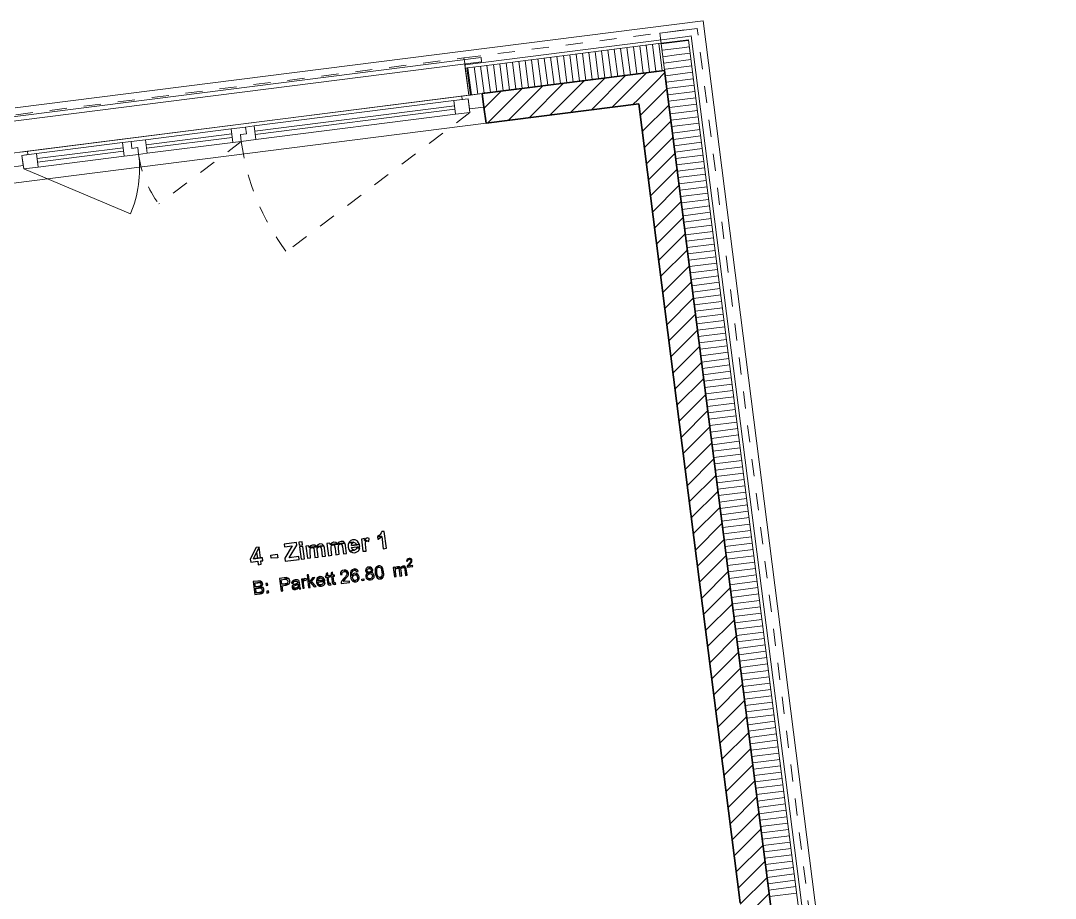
# Model space of a CAD drawing. Header units: metres. Extents: x 2713679.5 to 2713747.3, y 1226017.1 to 1226104.2.
# Drawn here: x 2713740.26 to 2713746.31, y 1226050.45 to 1226055.58 of the extents above; entities that cross this region are included whole.
import ezdxf

# ---------------------------------------------------------------- set-up
doc = ezdxf.new("R2010")
doc.units = ezdxf.units.M
doc.header["$MEASUREMENT"] = 0
doc.linetypes.add('Strich 2_1mm', pattern=[0.15, 0.1, -0.05])
doc.layers.add('plangrafiken', color=251, linetype='Continuous')
doc.layers.add('waende_stuetzen', color=250, linetype='Continuous')
doc.layers.add('texte', color=7, linetype='Continuous', true_color=0x000000)

msp = doc.modelspace()

# ---------------------------------------------------------------- linework, layer by layer
at = {"layer": 'plangrafiken', "color": 7, "linetype": 'Continuous', "lineweight": 13}
for p, q in [((2713742.9531, 1226055.366), (2713740.1357, 1226055.0084)), ((2713740.1388, 1226054.9836), (2713742.9562, 1226055.3412)), ((2713742.9562, 1226055.3412), (2713742.9531, 1226055.366))]:
    msp.add_line(p, q, dxfattribs=at)
at = {"layer": 'texte'}
for points in [[(2713742.3872, 1226052.5951), (2713742.3722, 1226052.5938), (2713742.3696, 1226052.5863), (2713742.3621, 1226052.5763), (2713742.3571, 1226052.5713), (2713742.3471, 1226052.5651), (2713742.3722, 1226052.5651), (2713742.3809, 1226052.4937), (2713742.3997, 1226052.4962)], [(2713741.9077, 1226052.5338), (2713741.8877, 1226052.5313), (2713741.8902, 1226052.5137), (2713741.909, 1226052.5162)], [(2713742.0917, 1226052.5313), (2713742.0905, 1226052.5313), (2713742.0792, 1226052.5262), (2713742.0704, 1226052.5175), (2713742.113, 1226052.5225), (2713742.1042, 1226052.53)], [(2713742.1343, 1226052.5363), (2713742.123, 1226052.5325), (2713742.1218, 1226052.5325), (2713742.113, 1226052.5225), (2713742.1568, 1226052.5262), (2713742.1481, 1226052.535), (2713742.1468, 1226052.535)], [(2713742.1794, 1226052.5287), (2713742.1756, 1226052.5175), (2713742.1756, 1226052.5037), (2713742.1756, 1226052.5025), (2713742.1794, 1226052.4899), (2713742.1856, 1226052.4787), (2713742.2132, 1226052.4849), (2713742.2019, 1226052.4887), (2713742.2006, 1226052.4887), (2713742.1956, 1226052.5012), (2713742.2432, 1226052.5062), (2713742.242, 1226052.5175), (2713742.1944, 1226052.5125), (2713742.1944, 1226052.5125), (2713742.1969, 1226052.525), (2713742.2069, 1226052.5313)], [(2713742.2031, 1226052.545), (2713742.2019, 1226052.545), (2713742.1906, 1226052.5413), (2713742.1819, 1226052.5325), (2713742.1794, 1226052.5287), (2713742.2069, 1226052.5313), (2713742.2169, 1226052.5275), (2713742.2182, 1226052.5275), (2713742.2232, 1226052.5162), (2713742.1944, 1226052.5125), (2713742.242, 1226052.5175), (2713742.2369, 1226052.5287), (2713742.2307, 1226052.5375), (2713742.2282, 1226052.54), (2713742.2169, 1226052.545)], [(2713742.2707, 1226052.5525), (2713742.2532, 1226052.55), (2713742.262, 1226052.4787), (2713742.2808, 1226052.4799), (2713742.2783, 1226052.5025), (2713742.277, 1226052.5175), (2713742.277, 1226052.5275), (2713742.2795, 1226052.535), (2713742.287, 1226052.5388), (2713742.272, 1226052.5425)], [(2713742.287, 1226052.5563), (2713742.2783, 1226052.5525), (2713742.272, 1226052.5425), (2713742.287, 1226052.5388), (2713742.2958, 1226052.5363), (2713742.2995, 1226052.5538), (2713742.2995, 1226052.5538)], [(2713742.3471, 1226052.5651), (2713742.3484, 1226052.5475), (2713742.3521, 1226052.5488), (2713742.3621, 1226052.5563), (2713742.3722, 1226052.5651)], [(2713741.6548, 1226052.5025), (2713741.6385, 1226052.5), (2713741.6035, 1226052.4324), (2713741.606, 1226052.4148), (2713741.6473, 1226052.4198), (2713741.6498, 1226052.3998), (2713741.6673, 1226052.4023), (2713741.6648, 1226052.4223), (2713741.6774, 1226052.4236), (2713741.6748, 1226052.4411), (2713741.6636, 1226052.4399), (2713741.6223, 1226052.4336), (2713741.6398, 1226052.4712)], [(2713741.6548, 1226052.5025), (2713741.6398, 1226052.4712), (2713741.6448, 1226052.4374), (2713741.6223, 1226052.4336), (2713741.6636, 1226052.4399)], [(2713741.8739, 1226052.53), (2713741.8013, 1226052.52), (2713741.8038, 1226052.5037), (2713741.8489, 1226052.51), (2713741.805, 1226052.4386), (2713741.8075, 1226052.4198), (2713741.8889, 1226052.4311), (2713741.8864, 1226052.4474), (2713741.8301, 1226052.4399), (2713741.8752, 1226052.5137)], [(2713741.9102, 1226052.5062), (2713741.8914, 1226052.5037), (2713741.9014, 1226052.4324), (2713741.9202, 1226052.4349)], [(2713741.9465, 1226052.5112), (2713741.929, 1226052.5087), (2713741.9377, 1226052.4374), (2713741.9565, 1226052.4399), (2713741.9528, 1226052.4749), (2713741.9528, 1226052.4774), (2713741.9528, 1226052.4899), (2713741.9565, 1226052.4962), (2713741.964, 1226052.5), (2713742.0066, 1226052.5062), (2713742.0341, 1226052.5112), (2713741.9903, 1226052.5062), (2713741.9478, 1226052.5012)], [(2713741.969, 1226052.515), (2713741.9678, 1226052.515), (2713741.9565, 1226052.5112), (2713741.9478, 1226052.5012), (2713741.9903, 1226052.5062), (2713741.9803, 1226052.5137)], [(2713742.0066, 1226052.5062), (2713741.964, 1226052.5), (2713741.9703, 1226052.5), (2713741.9741, 1226052.4949), (2713741.9741, 1226052.4949), (2713741.9766, 1226052.4824), (2713741.9816, 1226052.4424), (2713742.0003, 1226052.4449), (2713741.9966, 1226052.4799), (2713741.9953, 1226052.4824), (2713741.9953, 1226052.4949), (2713742.0003, 1226052.5025)], [(2713742.0104, 1226052.5212), (2713741.9991, 1226052.5162), (2713741.9991, 1226052.5162), (2713741.9903, 1226052.5062), (2713742.0341, 1226052.5112), (2713742.0241, 1226052.52), (2713742.0241, 1226052.52)], [(2713742.0341, 1226052.5112), (2713742.0066, 1226052.5062), (2713742.0154, 1226052.5025), (2713742.0166, 1226052.5025), (2713742.0191, 1226052.4887), (2713742.0241, 1226052.4474), (2713742.0442, 1226052.4499), (2713742.0379, 1226052.4962), (2713742.0379, 1226052.4987)], [(2713742.0692, 1226052.5262), (2713742.0517, 1226052.525), (2713742.0617, 1226052.4524), (2713742.0805, 1226052.4549), (2713742.0755, 1226052.4899), (2713742.0755, 1226052.4924), (2713742.0755, 1226052.505), (2713742.0792, 1226052.5125), (2713742.0867, 1226052.5162), (2713742.1305, 1226052.5212), (2713742.1568, 1226052.5262), (2713742.113, 1226052.5225), (2713742.0704, 1226052.5175)], [(2713742.1305, 1226052.5212), (2713742.0867, 1226052.5162), (2713742.093, 1226052.515), (2713742.0967, 1226052.5112), (2713742.0967, 1226052.5112), (2713742.0992, 1226052.4974), (2713742.1042, 1226052.4586), (2713742.123, 1226052.4611), (2713742.1193, 1226052.4949), (2713742.1193, 1226052.4974), (2713742.1193, 1226052.51), (2713742.123, 1226052.5175)], [(2713742.1568, 1226052.5262), (2713742.1305, 1226052.5212), (2713742.1393, 1226052.5187), (2713742.1393, 1226052.5175), (2713742.1431, 1226052.505), (2713742.1481, 1226052.4636), (2713742.1668, 1226052.4662), (2713742.1606, 1226052.5125), (2713742.1606, 1226052.515)], [(2713742.2244, 1226052.4962), (2713742.2207, 1226052.4887), (2713742.2132, 1226052.4849), (2713742.1856, 1226052.4787), (2713742.1906, 1226052.4749), (2713742.2019, 1226052.4712), (2713742.2157, 1226052.4699), (2713742.2232, 1226052.4724), (2713742.2344, 1226052.4787), (2713742.2382, 1226052.4837), (2713742.2432, 1226052.4962)], [(2713741.7262, 1226052.4374), (2713741.7237, 1226052.4561), (2713741.7612, 1226052.4611), (2713741.7637, 1226052.4411), (2713741.7262, 1226052.4374)], [(2713742.5324, 1226052.4361), (2713742.5261, 1226052.4349), (2713742.5211, 1226052.4311), (2713742.5186, 1226052.4273), (2713742.5174, 1226052.4198), (2713742.5236, 1226052.4211), (2713742.5236, 1226052.4223), (2713742.5261, 1226052.4286), (2713742.5261, 1226052.4286), (2713742.5324, 1226052.4311), (2713742.5437, 1226052.4336), (2713742.5387, 1226052.4361)], [(2713742.5437, 1226052.4336), (2713742.5324, 1226052.4311), (2713742.5336, 1226052.4324), (2713742.5399, 1226052.4298), (2713742.5399, 1226052.4298), (2713742.5424, 1226052.4248), (2713742.5424, 1226052.4236), (2713742.5412, 1226052.4173), (2713742.5399, 1226052.4161), (2713742.5362, 1226052.4111), (2713742.5311, 1226052.4048), (2713742.5286, 1226052.4011), (2713742.5249, 1226052.396), (2713742.5236, 1226052.396), (2713742.5211, 1226052.3898), (2713742.5211, 1226052.3848), (2713742.5537, 1226052.3898), (2713742.5524, 1226052.3948), (2713742.5286, 1226052.3923), (2713742.5311, 1226052.396), (2713742.5324, 1226052.3973), (2713742.5374, 1226052.4023), (2713742.5424, 1226052.4086), (2713742.5449, 1226052.4123), (2713742.5462, 1226052.4136), (2713742.5487, 1226052.4186), (2713742.5487, 1226052.4248), (2713742.5474, 1226052.4298)], [(2713742.0554, 1226052.3535), (2713742.0467, 1226052.3472), (2713742.0492, 1226052.3335), (2713742.0417, 1226052.3335), (2713742.0429, 1226052.3259), (2713742.0504, 1226052.3272), (2713742.0542, 1226052.2959), (2713742.0542, 1226052.2946), (2713742.0567, 1226052.2859), (2713742.0692, 1226052.2896), (2713742.0654, 1226052.2896), (2713742.0642, 1226052.2921), (2713742.0629, 1226052.2971), (2713742.0592, 1226052.3284), (2713742.0679, 1226052.3297), (2713742.0667, 1226052.336), (2713742.0579, 1226052.3347)], [(2713742.0842, 1226052.3572), (2713742.0755, 1226052.351), (2713742.078, 1226052.3372), (2713742.0704, 1226052.3372), (2713742.0717, 1226052.3297), (2713742.0792, 1226052.3309), (2713742.083, 1226052.2997), (2713742.083, 1226052.2984), (2713742.0855, 1226052.2884), (2713742.098, 1226052.2934), (2713742.0942, 1226052.2934), (2713742.093, 1226052.2959), (2713742.0917, 1226052.2997), (2713742.088, 1226052.3322), (2713742.0967, 1226052.3335), (2713742.0955, 1226052.3397), (2713742.0867, 1226052.3385)], [(2713742.1518, 1226052.3685), (2713742.1431, 1226052.366), (2713742.1355, 1226052.361), (2713742.1318, 1226052.3535), (2713742.1305, 1226052.3435), (2713742.1406, 1226052.3435), (2713742.1393, 1226052.346), (2713742.1431, 1226052.3547), (2713742.1443, 1226052.356), (2713742.1531, 1226052.361), (2713742.1693, 1226052.3647), (2713742.1618, 1226052.3673)], [(2713742.1693, 1226052.3647), (2713742.1531, 1226052.361), (2713742.1543, 1226052.361), (2713742.1631, 1226052.3585), (2713742.1643, 1226052.3572), (2713742.1681, 1226052.3497), (2713742.1681, 1226052.3472), (2713742.1656, 1226052.3385), (2713742.1643, 1226052.336), (2713742.1593, 1226052.3284), (2713742.1506, 1226052.3197), (2713742.1456, 1226052.3147), (2713742.1406, 1226052.3072), (2713742.1393, 1226052.3059), (2713742.1355, 1226052.2971), (2713742.1355, 1226052.2896), (2713742.1844, 1226052.2959), (2713742.1831, 1226052.3047), (2713742.1468, 1226052.3009), (2713742.1506, 1226052.3059), (2713742.1518, 1226052.3084), (2713742.1593, 1226052.3172), (2713742.1668, 1226052.3247), (2713742.1718, 1226052.3309), (2713742.1731, 1226052.3322), (2713742.1769, 1226052.341), (2713742.1781, 1226052.351), (2713742.1756, 1226052.3572)], [(2713742.2107, 1226052.376), (2713742.2094, 1226052.3748), (2713742.2006, 1226052.371), (2713742.1931, 1226052.3647), (2713742.1919, 1226052.3622), (2713742.1894, 1226052.3547), (2713742.1894, 1226052.3447), (2713742.1894, 1226052.3322), (2713742.1919, 1226052.3209), (2713742.1956, 1226052.3122), (2713742.2006, 1226052.3059), (2713742.2019, 1226052.3047), (2713742.2194, 1226052.3072), (2713742.2107, 1226052.3084), (2713742.2044, 1226052.3147), (2713742.2019, 1226052.3234), (2713742.2019, 1226052.3259), (2713742.2044, 1226052.3347), (2713742.2057, 1226052.3372), (2713742.1981, 1226052.3372), (2713742.1981, 1226052.346), (2713742.1981, 1226052.3547), (2713742.1994, 1226052.356), (2713742.2044, 1226052.3647), (2713742.2119, 1226052.3685), (2713742.2257, 1226052.3723), (2713742.2207, 1226052.3748)], [(2713742.2157, 1226052.3497), (2713742.2144, 1226052.3497), (2713742.2057, 1226052.346), (2713742.2044, 1226052.3447), (2713742.1981, 1226052.3372), (2713742.2057, 1226052.3372), (2713742.2144, 1226052.341), (2713742.2319, 1226052.3447), (2713742.2244, 1226052.3485)], [(2713742.2257, 1226052.3723), (2713742.2119, 1226052.3685), (2713742.2119, 1226052.3685), (2713742.2207, 1226052.3647), (2713742.2257, 1226052.3585), (2713742.2344, 1226052.3597), (2713742.2319, 1226052.366)], [(2713742.2958, 1226052.386), (2713742.2883, 1226052.3848), (2713742.2808, 1226052.3785), (2713742.2783, 1226052.3735), (2713742.277, 1226052.3647), (2713742.277, 1226052.3647), (2713742.2808, 1226052.356), (2713742.2808, 1226052.3547), (2713742.2895, 1226052.351), (2713742.287, 1226052.3497), (2713742.3008, 1226052.3485), (2713742.3033, 1226052.3485), (2713742.3121, 1226052.3447), (2713742.3146, 1226052.3435), (2713742.3183, 1226052.3347), (2713742.3183, 1226052.3322), (2713742.3146, 1226052.3234), (2713742.3133, 1226052.3222), (2713742.3046, 1226052.3184), (2713742.287, 1226052.3147), (2713742.287, 1226052.3147), (2713742.2958, 1226052.3109), (2713742.3058, 1226052.3109), (2713742.3058, 1226052.3109), (2713742.3158, 1226052.3134), (2713742.3221, 1226052.3197), (2713742.3271, 1226052.3259), (2713742.3271, 1226052.336), (2713742.3271, 1226052.3385), (2713742.3221, 1226052.3472), (2713742.3196, 1226052.3497), (2713742.3108, 1226052.3535), (2713742.3108, 1226052.3535), (2713742.2995, 1226052.356), (2713742.2995, 1226052.356), (2713742.2908, 1226052.3572), (2713742.2858, 1226052.366), (2713742.2883, 1226052.3748), (2713742.297, 1226052.3785), (2713742.3121, 1226052.3823), (2713742.3058, 1226052.386)], [(2713742.287, 1226052.3497), (2713742.2808, 1226052.3422), (2713742.2795, 1226052.3397), (2713742.2783, 1226052.3297), (2713742.2808, 1226052.3222), (2713742.287, 1226052.3147), (2713742.3046, 1226052.3184), (2713742.297, 1226052.3184), (2713742.2908, 1226052.3234), (2713742.287, 1226052.3309), (2713742.287, 1226052.3335), (2713742.2908, 1226052.3422), (2713742.292, 1226052.3435), (2713742.3008, 1226052.3485)], [(2713742.3121, 1226052.3823), (2713742.297, 1226052.3785), (2713742.3058, 1226052.376), (2713742.3108, 1226052.3685), (2713742.3083, 1226052.3597), (2713742.2995, 1226052.356), (2713742.3108, 1226052.3535), (2713742.3183, 1226052.361), (2713742.3196, 1226052.3698), (2713742.3183, 1226052.3748)], [(2713742.3409, 1226052.3873), (2713742.3384, 1226052.3835), (2713742.3346, 1226052.3748), (2713742.3346, 1226052.3723), (2713742.3333, 1226052.3635), (2713742.3346, 1226052.3522), (2713742.3346, 1226052.3497), (2713742.3371, 1226052.3385), (2713742.3409, 1226052.3297), (2713742.3459, 1226052.3234), (2713742.3459, 1226052.3234), (2713742.3534, 1226052.3184), (2713742.3634, 1226052.3172), (2713742.3684, 1226052.3184), (2713742.3759, 1226052.3234), (2713742.3621, 1226052.3247), (2713742.3596, 1226052.3247), (2713742.3509, 1226052.3297), (2713742.3484, 1226052.3335), (2713742.3459, 1226052.341), (2713742.3434, 1226052.3535), (2713742.3434, 1226052.3622), (2713742.3434, 1226052.3723), (2713742.3446, 1226052.3798), (2713742.3459, 1226052.381), (2713742.3546, 1226052.386)], [(2713742.3534, 1226052.3935), (2713742.3484, 1226052.3923), (2713742.3409, 1226052.3873), (2713742.3546, 1226052.386), (2713742.3571, 1226052.386), (2713742.3659, 1226052.381), (2713742.3684, 1226052.3785), (2713742.3709, 1226052.3698), (2713742.3734, 1226052.3572), (2713742.3747, 1226052.3497), (2713742.3734, 1226052.3397), (2713742.3722, 1226052.3322), (2713742.3696, 1226052.3297), (2713742.3621, 1226052.3247), (2713742.3759, 1226052.3234), (2713742.3797, 1226052.3272), (2713742.3822, 1226052.3372), (2713742.3834, 1226052.3385), (2713742.3834, 1226052.3472), (2713742.3822, 1226052.3585), (2713742.3809, 1226052.3673), (2713742.3784, 1226052.376), (2713742.3784, 1226052.3785), (2713742.3734, 1226052.3873), (2713742.3722, 1226052.3873), (2713742.3646, 1226052.3923), (2713742.3634, 1226052.3935)], [(2713742.4485, 1226052.3848), (2713742.4398, 1226052.3835), (2713742.4473, 1226052.3297), (2713742.456, 1226052.3309), (2713742.4523, 1226052.3585), (2713742.4523, 1226052.361), (2713742.4523, 1226052.3698), (2713742.4573, 1226052.3773), (2713742.4498, 1226052.3773)], [(2713742.4648, 1226052.3885), (2713742.4648, 1226052.3873), (2713742.4548, 1226052.3848), (2713742.4498, 1226052.3773), (2713742.4573, 1226052.3773), (2713742.4635, 1226052.3798), (2713742.4748, 1226052.3873), (2713742.4748, 1226052.3873)], [(2713742.4748, 1226052.3873), (2713742.4635, 1226052.3798), (2713742.4711, 1226052.3773), (2713742.4811, 1226052.381)], [(2713742.4961, 1226052.3923), (2713742.4961, 1226052.3923), (2713742.4873, 1226052.3885), (2713742.4811, 1226052.381), (2713742.4711, 1226052.3773), (2713742.4748, 1226052.3685), (2713742.4786, 1226052.3335), (2713742.4886, 1226052.3347), (2713742.4848, 1226052.366), (2713742.4836, 1226052.3698), (2713742.4861, 1226052.3785), (2713742.4873, 1226052.3798), (2713742.4948, 1226052.3835), (2713742.5099, 1226052.3885), (2713742.5061, 1226052.391)], [(2713742.5099, 1226052.3885), (2713742.4948, 1226052.3835), (2713742.5011, 1226052.3835), (2713742.5049, 1226052.3798), (2713742.5061, 1226052.3723), (2713742.5111, 1226052.3372), (2713742.5199, 1226052.3385), (2713742.5149, 1226052.376), (2713742.5136, 1226052.381)], [(2713741.6486, 1226052.3047), (2713741.621, 1226052.3009), (2713741.6298, 1226052.2258), (2713741.6586, 1226052.2295), (2713741.6611, 1226052.2295), (2713741.6698, 1226052.232), (2713741.6786, 1226052.2371), (2713741.6385, 1226052.2358), (2713741.636, 1226052.2621), (2713741.6523, 1226052.2633), (2713741.6761, 1226052.2671), (2713741.6673, 1226052.2709), (2713741.6673, 1226052.2721), (2713741.6348, 1226052.2709), (2713741.631, 1226052.2934), (2713741.6461, 1226052.2946), (2713741.6711, 1226052.2984), (2713741.6623, 1226052.3034), (2713741.6586, 1226052.3047)], [(2713741.6711, 1226052.2984), (2713741.6461, 1226052.2946), (2713741.6486, 1226052.2946), (2713741.6586, 1226052.2959), (2713741.6636, 1226052.2921), (2713741.6661, 1226052.2859), (2713741.6648, 1226052.2796), (2713741.6598, 1226052.2746), (2713741.6511, 1226052.2721), (2713741.6348, 1226052.2709), (2713741.6673, 1226052.2721), (2713741.6736, 1226052.2784), (2713741.6761, 1226052.2884), (2713741.6761, 1226052.2884), (2713741.6711, 1226052.2971)], [(2713741.7049, 1226052.2909), (2713741.6949, 1226052.2896), (2713741.6961, 1226052.2784), (2713741.7061, 1226052.2796)], [(2713741.8025, 1226052.3234), (2713741.7737, 1226052.3197), (2713741.7838, 1226052.2458), (2713741.7938, 1226052.2471), (2713741.79, 1226052.2771), (2713741.8088, 1226052.2796), (2713741.8138, 1226052.2809), (2713741.8238, 1226052.2834), (2713741.8301, 1226052.2884), (2713741.7888, 1226052.2859), (2713741.785, 1226052.3122), (2713741.8038, 1226052.3147), (2713741.8238, 1226052.3222), (2713741.8238, 1226052.3222), (2713741.8138, 1226052.3247), (2713741.8126, 1226052.3247)], [(2713741.8238, 1226052.3222), (2713741.8038, 1226052.3147), (2713741.8138, 1226052.3159), (2713741.8201, 1226052.3122), (2713741.8238, 1226052.3047), (2713741.8238, 1226052.3022), (2713741.8213, 1226052.2934), (2713741.8176, 1226052.2909), (2713741.8075, 1226052.2884), (2713741.7888, 1226052.2859), (2713741.8301, 1226052.2884), (2713741.8338, 1226052.2959), (2713741.8338, 1226052.3059), (2713741.8338, 1226052.3059), (2713741.8301, 1226052.3159)], [(2713741.8476, 1226052.3022), (2713741.8451, 1226052.2921), (2713741.8551, 1226052.2921), (2713741.8576, 1226052.3009), (2713741.8576, 1226052.3009), (2713741.8676, 1226052.3047)], [(2713741.8676, 1226052.3122), (2713741.8651, 1226052.3122), (2713741.8551, 1226052.3084), (2713741.8551, 1226052.3084), (2713741.8489, 1226052.3022), (2713741.8476, 1226052.3022), (2713741.8676, 1226052.3047), (2713741.8689, 1226052.3047), (2713741.8777, 1226052.3034), (2713741.8814, 1226052.2946), (2713741.8814, 1226052.2934), (2713741.8764, 1226052.2909), (2713741.8664, 1226052.2871), (2713741.8576, 1226052.2846), (2713741.8827, 1226052.2859), (2713741.8839, 1226052.2821), (2713741.8827, 1226052.2734), (2713741.8777, 1226052.2658), (2713741.8864, 1226052.2658), (2713741.8889, 1226052.2596), (2713741.8989, 1226052.2596), (2713741.8952, 1226052.2658), (2713741.8939, 1226052.2709), (2713741.8927, 1226052.2821), (2713741.8914, 1226052.2946), (2713741.8902, 1226052.3034), (2713741.8864, 1226052.3084), (2713741.8789, 1226052.3122), (2713741.8777, 1226052.3122)], [(2713741.9115, 1226052.3159), (2713741.9027, 1226052.3159), (2713741.9102, 1226052.2621), (2713741.919, 1226052.2633), (2713741.9152, 1226052.2909), (2713741.9152, 1226052.2921), (2713741.9152, 1226052.3022), (2713741.9177, 1226052.3072), (2713741.9227, 1226052.3097), (2713741.9115, 1226052.3084)], [(2713741.9227, 1226052.3197), (2713741.9165, 1226052.3172), (2713741.9115, 1226052.3084), (2713741.9227, 1226052.3097), (2713741.9302, 1226052.3084), (2713741.9327, 1226052.3172), (2713741.9327, 1226052.3172)], [(2713741.944, 1226052.341), (2713741.9352, 1226052.341), (2713741.944, 1226052.2658), (2713741.954, 1226052.2671), (2713741.9503, 1226052.2884), (2713741.9565, 1226052.2959), (2713741.949, 1226052.2997)], [(2713741.9803, 1226052.3259), (2713741.9678, 1226052.3234), (2713741.949, 1226052.2997), (2713741.9565, 1226052.2959), (2713741.9778, 1226052.2709), (2713741.9891, 1226052.2721), (2713741.9615, 1226052.3022)], [(2713741.9941, 1226052.3209), (2713741.9928, 1226052.3184), (2713741.9903, 1226052.3097), (2713741.9903, 1226052.2984), (2713741.9903, 1226052.2959), (2713741.9941, 1226052.2859), (2713741.9991, 1226052.2796), (2713742.0179, 1226052.2821), (2713742.0154, 1226052.2821), (2713742.0066, 1226052.2846), (2713742.0028, 1226052.2884), (2713741.9991, 1226052.2984), (2713742.0391, 1226052.3034), (2713742.0391, 1226052.3059), (2713742.0391, 1226052.3084), (2713741.9991, 1226052.3059), (2713741.9991, 1226052.3084), (2713742.0028, 1226052.3172), (2713742.0041, 1226052.3184), (2713742.0129, 1226052.3234)], [(2713742.0116, 1226052.3309), (2713742.0104, 1226052.3309), (2713742.0016, 1226052.3272), (2713741.9941, 1226052.3209), (2713742.0129, 1226052.3234), (2713742.0154, 1226052.3234), (2713742.0241, 1226052.3197), (2713742.0254, 1226052.3184), (2713742.0291, 1226052.3097), (2713741.9991, 1226052.3059), (2713742.0391, 1226052.3084), (2713742.0354, 1226052.3184), (2713742.0304, 1226052.3259), (2713742.0291, 1226052.3259), (2713742.0216, 1226052.3297)], [(2713742.0304, 1226052.2946), (2713742.0304, 1226052.2946), (2713742.0266, 1226052.2859), (2713742.0179, 1226052.2821), (2713741.9991, 1226052.2796), (2713742.0003, 1226052.2784), (2713742.0091, 1226052.2746), (2713742.0191, 1226052.2746), (2713742.0254, 1226052.2759), (2713742.0341, 1226052.2809), (2713742.0379, 1226052.2846), (2713742.0404, 1226052.2946)], [(2713742.073, 1226052.2909), (2713742.0692, 1226052.2896), (2713742.0567, 1226052.2859), (2713742.0604, 1226052.2821), (2713742.0679, 1226052.2809), (2713742.0755, 1226052.2821)], [(2713742.1017, 1226052.2946), (2713742.098, 1226052.2934), (2713742.0855, 1226052.2884), (2713742.0892, 1226052.2859), (2713742.098, 1226052.2846), (2713742.1042, 1226052.2859)], [(2713742.2319, 1226052.3447), (2713742.2144, 1226052.341), (2713742.2157, 1226052.341), (2713742.2257, 1226052.3385), (2713742.2269, 1226052.336), (2713742.2307, 1226052.3259), (2713742.2307, 1226052.3222), (2713742.2282, 1226052.3134), (2713742.2269, 1226052.3109), (2713742.2194, 1226052.3072), (2713742.2019, 1226052.3047), (2713742.2107, 1226052.2997), (2713742.2194, 1226052.2997), (2713742.2232, 1226052.2997), (2713742.2319, 1226052.3047), (2713742.2332, 1226052.3059), (2713742.2382, 1226052.3147), (2713742.2395, 1226052.3184), (2713742.2395, 1226052.3284), (2713742.2369, 1226052.3372)], [(2713742.257, 1226052.3059), (2713742.2557, 1226052.3159), (2713742.267, 1226052.3172), (2713742.2682, 1226052.3072), (2713742.257, 1226052.3059)], [(2713741.6761, 1226052.2671), (2713741.6523, 1226052.2633), (2713741.6548, 1226052.2646), (2713741.6636, 1226052.2646), (2713741.6698, 1226052.2608), (2713741.6736, 1226052.2533), (2713741.6723, 1226052.2471), (2713741.6698, 1226052.2421), (2713741.6636, 1226052.2396), (2713741.6573, 1226052.2383), (2713741.6385, 1226052.2358), (2713741.6786, 1226052.2371), (2713741.6824, 1226052.2446), (2713741.6824, 1226052.2446), (2713741.6836, 1226052.2546), (2713741.6836, 1226052.2571), (2713741.6786, 1226052.2658)], [(2713741.7099, 1226052.2471), (2713741.6999, 1226052.2458), (2713741.7011, 1226052.2346), (2713741.7112, 1226052.2371)], [(2713741.8576, 1226052.2846), (2713741.8526, 1226052.2809), (2713741.8476, 1226052.2759), (2713741.8476, 1226052.2684), (2713741.8476, 1226052.2658), (2713741.8526, 1226052.2571), (2713741.8689, 1226052.2621), (2713741.8601, 1226052.2633), (2713741.8564, 1226052.2696), (2713741.8576, 1226052.2746), (2713741.8601, 1226052.2771), (2713741.8689, 1226052.2809), (2713741.8752, 1226052.2821), (2713741.8827, 1226052.2859)], [(2713741.8777, 1226052.2658), (2713741.8689, 1226052.2621), (2713741.8526, 1226052.2571), (2713741.8576, 1226052.2558), (2713741.8676, 1226052.2546), (2713741.8676, 1226052.2546), (2713741.8777, 1226052.2583), (2713741.8789, 1226052.2583), (2713741.8864, 1226052.2658)]]:
    msp.add_lwpolyline(points, close=True, dxfattribs=at)
at = {"layer": 'waende_stuetzen', "color": 7, "linetype": 'Continuous', "lineweight": 13}
for p, q in [((2713742.8476, 1226055.403), (2713744.2513, 1226055.5811)), ((2713745.0671, 1226049.1527), (2713744.2513, 1226055.5811)), ((2713740.2286, 1226055.0706), (2713742.8476, 1226055.403)), ((2713742.8803, 1226055.145), (2713744.0261, 1226055.2905)), ((2713744.8092, 1226049.12), (2713744.0261, 1226055.2905)), ((2713740.2613, 1226054.8127), (2713742.8803, 1226055.145)), ((2713742.8406, 1226055.14), (2713740.301, 1226054.8177)), ((2713742.9597, 1226055.1551), (2713742.8406, 1226055.14)), ((2713742.8406, 1226055.14), (2713742.8431, 1226055.1202)), ((2713742.7935, 1226055.1139), (2713741.6254, 1226054.9656)), ((2713742.7973, 1226055.0841), (2713741.6292, 1226054.9359)), ((2713742.8779, 1226055.1246), (2713742.7935, 1226055.1139)), ((2713742.7935, 1226055.1139), (2713742.8036, 1226055.0345)), ((2713742.8431, 1226055.1202), (2713742.8779, 1226055.1246)), ((2713742.8779, 1226055.1246), (2713742.8854, 1226055.0651)), ((2713742.8879, 1226055.0452), (2713742.8779, 1226055.1246)), ((2713742.8854, 1226055.0651), (2713742.9697, 1226055.0758)), ((2713741.6317, 1226054.916), (2713742.7998, 1226055.0643)), ((2713741.6355, 1226054.8863), (2713742.8036, 1226055.0345)), ((2713742.8036, 1226055.0345), (2713742.8879, 1226055.0452)), ((2713740.204, 1226054.629), (2713742.9817, 1226054.9815)), ((2713741.5758, 1226054.9593), (2713741.4915, 1226054.9486)), ((2713741.6254, 1226054.9656), (2713741.5758, 1226054.9593)), ((2713741.5758, 1226054.9593), (2713741.5808, 1226054.9197)), ((2713741.6355, 1226054.8863), (2713741.6254, 1226054.9656)), ((2713741.4915, 1226054.9486), (2713740.9905, 1226054.8851)), ((2713741.4952, 1226054.9189), (2713740.9943, 1226054.8553)), ((2713740.9968, 1226054.8355), (2713741.4978, 1226054.899)), ((2713741.4915, 1226054.9486), (2713741.5015, 1226054.8693)), ((2713741.5461, 1226054.9153), (2713741.5808, 1226054.9197)), ((2713741.5461, 1226054.9153), (2713741.5511, 1226054.8756)), ((2713740.8566, 1226054.8681), (2713740.3531, 1226054.8042)), ((2713740.8603, 1226054.8383), (2713740.3569, 1226054.7744)), ((2713740.9062, 1226054.8744), (2713740.8566, 1226054.8681)), ((2713740.8566, 1226054.8681), (2713740.8666, 1226054.7887)), ((2713740.9905, 1226054.8851), (2713740.9062, 1226054.8744)), ((2713740.9062, 1226054.8744), (2713740.9112, 1226054.8347)), ((2713740.9112, 1226054.8347), (2713740.9459, 1226054.8391)), ((2713740.9459, 1226054.8391), (2713740.951, 1226054.7994)), ((2713741.0006, 1226054.8057), (2713740.9905, 1226054.8851)), ((2713741.0006, 1226054.8057), (2713741.5015, 1226054.8693)), ((2713741.5015, 1226054.8693), (2713741.5511, 1226054.8756)), ((2713741.5511, 1226054.8756), (2713741.6355, 1226054.8863)), ((2713740.301, 1226054.8177), (2713740.1819, 1226054.8026)), ((2713740.3531, 1226054.8042), (2713740.2688, 1226054.7935)), ((2713740.2688, 1226054.7935), (2713740.3035, 1226054.7979)), ((2713740.2763, 1226054.7339), (2713740.2688, 1226054.7935)), ((2713740.2688, 1226054.7935), (2713740.2788, 1226054.7141)), ((2713740.3035, 1226054.7979), (2713740.301, 1226054.8177)), ((2713740.3632, 1226054.7248), (2713740.3531, 1226054.8042)), ((2713740.3594, 1226054.7546), (2713740.8629, 1226054.8185)), ((2713740.3632, 1226054.7248), (2713740.8666, 1226054.7887)), ((2713740.8666, 1226054.7887), (2713740.951, 1226054.7994)), ((2713740.951, 1226054.7994), (2713741.0006, 1226054.8057)), ((2713740.192, 1226054.7232), (2713740.2763, 1226054.7339)), ((2713740.2788, 1226054.7141), (2713740.3632, 1226054.7248)), ((2713740.2788, 1226054.7141), (2713740.9036, 1226054.4519))]:
    msp.add_line(p, q, dxfattribs=at)
at = {"layer": 'waende_stuetzen', "color": 7, "linetype": 'Strich 2_1mm', "lineweight": 13}
for p, q in [((2713742.8526, 1226055.3633), (2713744.2167, 1226055.5364)), ((2713745.0274, 1226049.1476), (2713744.2167, 1226055.5364)), ((2713740.2336, 1226055.0309), (2713742.8526, 1226055.3633)), ((2713742.8879, 1226055.0452), (2713741.8151, 1226054.2299)), ((2713741.5511, 1226054.8756), (2713741.0695, 1226054.5095))]:
    msp.add_line(p, q, dxfattribs=at)
at = {"layer": 'waende_stuetzen', "color": 7, "linetype": 'Continuous', "lineweight": 18}
for p, q in [((2713743.9984, 1226055.5087), (2713744.2167, 1226055.5364)), ((2713744.7991, 1226049.1993), (2713743.9984, 1226055.5087)), ((2713746.3099, 1226037.2948), (2713743.9984, 1226055.5087)), ((2713744.1622, 1226055.4892), (2713742.8576, 1226055.3236)), ((2713744.006, 1226055.4492), (2713742.9395, 1226055.3138)), ((2713744.1647, 1226055.4693), (2713744.006, 1226055.4492)), ((2713744.182, 1226055.4917), (2713744.1622, 1226055.4892)), ((2713744.1848, 1226055.3106), (2713744.1647, 1226055.4693)), ((2713744.9878, 1226049.1426), (2713744.182, 1226055.4917)), ((2713742.8526, 1226055.3633), (2713742.8551, 1226055.3435)), ((2713742.8551, 1226055.3435), (2713742.8803, 1226055.145)), ((2713742.8576, 1226055.3236), (2713742.8602, 1226055.3038)), ((2713742.9395, 1226055.3138), (2713742.8701, 1226055.305)), ((2713742.8602, 1226055.3038), (2713742.8803, 1226055.145)), ((2713742.8704, 1226055.3026), (2713742.8701, 1226055.305)), ((2713742.8704, 1226055.3026), (2713742.8902, 1226055.1463)), ((2713744.9578, 1226049.2195), (2713744.1848, 1226055.3106)), ((2713742.8803, 1226055.145), (2713742.9597, 1226055.1551)), ((2713742.8803, 1226055.145), (2713742.8902, 1226055.1463)), ((2713742.8902, 1226055.1463), (2713742.9597, 1226055.1551))]:
    msp.add_line(p, q, dxfattribs=at)
at = {"layer": 'waende_stuetzen', "color": 18, "linetype": 'Continuous', "lineweight": 0, "true_color": 0x000000}
for p, q in [((2713743.9175, 1226055.438), (2713743.9376, 1226055.2792)), ((2713743.9547, 1226055.4427), (2713743.9748, 1226055.284)), ((2713743.9919, 1226055.4474), (2713744.012, 1226055.2887)), ((2713744.1612, 1226055.4648), (2713744.0065, 1226055.4452)), ((2713744.1652, 1226055.4653), (2713744.1612, 1226055.4648)), ((2713743.4338, 1226055.3766), (2713743.454, 1226055.2179)), ((2713743.471, 1226055.3813), (2713743.4912, 1226055.2226)), ((2713743.5082, 1226055.386), (2713743.5284, 1226055.2273)), ((2713743.5455, 1226055.3907), (2713743.5656, 1226055.232)), ((2713743.5827, 1226055.3955), (2713743.6028, 1226055.2367)), ((2713743.6199, 1226055.4002), (2713743.64, 1226055.2415)), ((2713743.6571, 1226055.4049), (2713743.6772, 1226055.2462)), ((2713743.6943, 1226055.4096), (2713743.7144, 1226055.2509)), ((2713743.7315, 1226055.4144), (2713743.7516, 1226055.2556)), ((2713743.7687, 1226055.4191), (2713743.7888, 1226055.2603)), ((2713743.8059, 1226055.4238), (2713743.826, 1226055.2651)), ((2713743.8431, 1226055.4285), (2713743.8632, 1226055.2698)), ((2713743.8803, 1226055.4332), (2713743.9004, 1226055.2745)), ((2713744.1287, 1226055.4229), (2713744.0112, 1226055.408)), ((2713744.0962, 1226055.3809), (2713744.0159, 1226055.3707)), ((2713744.1746, 1226055.3909), (2713744.0962, 1226055.3809)), ((2713744.1699, 1226055.4281), (2713744.1287, 1226055.4229)), ((2713742.9502, 1226055.3152), (2713742.9704, 1226055.1565)), ((2713742.9874, 1226055.3199), (2713743.0076, 1226055.1612)), ((2713743.0246, 1226055.3247), (2713743.0448, 1226055.1659)), ((2713743.0618, 1226055.3294), (2713743.082, 1226055.1706)), ((2713743.099, 1226055.3341), (2713743.1192, 1226055.1754)), ((2713743.1362, 1226055.3388), (2713743.1564, 1226055.1801)), ((2713743.1734, 1226055.3435), (2713743.1936, 1226055.1848)), ((2713743.2106, 1226055.3483), (2713743.2308, 1226055.1895)), ((2713743.2478, 1226055.353), (2713743.268, 1226055.1943)), ((2713743.285, 1226055.3577), (2713743.3052, 1226055.199)), ((2713743.3222, 1226055.3624), (2713743.3424, 1226055.2037)), ((2713743.3594, 1226055.3671), (2713743.3796, 1226055.2084)), ((2713743.3966, 1226055.3719), (2713743.4168, 1226055.2131)), ((2713744.0637, 1226055.339), (2713744.0206, 1226055.3335)), ((2713744.1841, 1226055.3165), (2713744.0312, 1226055.2971)), ((2713744.1794, 1226055.3537), (2713744.0637, 1226055.339)), ((2713742.8758, 1226055.3058), (2713742.8778, 1226055.2903)), ((2713742.8778, 1226055.2903), (2713742.896, 1226055.147)), ((2713742.913, 1226055.3105), (2713742.9256, 1226055.2114)), ((2713743.5978, 1226055.0597), (2713743.7998, 1226055.2617)), ((2713743.8593, 1226055.2151), (2713743.9213, 1226055.2772)), ((2713743.976, 1226055.2258), (2713744.0277, 1226055.2775)), ((2713744.0312, 1226055.2971), (2713744.0254, 1226055.2963)), ((2713744.1888, 1226055.2793), (2713744.0301, 1226055.2591)), ((2713742.9256, 1226055.2114), (2713742.9332, 1226055.1518)), ((2713743.1118, 1226054.998), (2713743.3139, 1226055.2001)), ((2713743.2333, 1226055.0134), (2713743.4354, 1226055.2155)), ((2713743.3548, 1226055.0289), (2713743.5569, 1226055.2309)), ((2713743.4763, 1226055.0443), (2713743.6783, 1226055.2463)), ((2713743.7193, 1226055.0751), (2713743.8593, 1226055.2151)), ((2713743.8712, 1226055.121), (2713743.976, 1226055.2258)), ((2713744.1935, 1226055.2421), (2713744.0348, 1226055.2219)), ((2713744.1982, 1226055.2049), (2713744.0395, 1226055.1847)), ((2713742.9706, 1226055.0689), (2713743.0709, 1226055.1692)), ((2713742.9904, 1226054.9826), (2713743.1924, 1226055.1847)), ((2713743.9622, 1226055.106), (2713744.0397, 1226055.1834)), ((2713744.203, 1226055.1677), (2713744.0442, 1226055.1475)), ((2713743.8407, 1226055.0905), (2713743.8712, 1226055.121)), ((2713743.8832, 1226055.0269), (2713743.9622, 1226055.106)), ((2713743.8951, 1226054.9328), (2713744.0516, 1226055.0893)), ((2713744.2077, 1226055.1305), (2713744.049, 1226055.1103)), ((2713744.2124, 1226055.0933), (2713744.0537, 1226055.0731)), ((2713744.2171, 1226055.0561), (2713744.0584, 1226055.0359)), ((2713744.2219, 1226055.0189), (2713744.0631, 1226054.9987)), ((2713743.907, 1226054.8386), (2713744.0636, 1226054.9952)), ((2713744.2266, 1226054.9817), (2713744.0678, 1226054.9615)), ((2713743.919, 1226054.7445), (2713744.0755, 1226054.901)), ((2713744.2313, 1226054.9445), (2713744.0726, 1226054.9243)), ((2713744.236, 1226054.9073), (2713744.0773, 1226054.8871)), ((2713744.2407, 1226054.8701), (2713744.082, 1226054.8499)), ((2713744.2455, 1226054.8329), (2713744.0867, 1226054.8127)), ((2713743.9309, 1226054.6504), (2713744.0875, 1226054.8069)), ((2713744.2502, 1226054.7957), (2713744.0915, 1226054.7755)), ((2713743.9429, 1226054.5563), (2713744.0994, 1226054.7128)), ((2713744.2549, 1226054.7585), (2713744.0962, 1226054.7383)), ((2713744.2596, 1226054.7213), (2713744.1009, 1226054.7011)), ((2713744.2643, 1226054.6841), (2713744.1056, 1226054.6639)), ((2713743.9548, 1226054.4621), (2713744.1114, 1226054.6187)), ((2713744.2691, 1226054.6469), (2713744.1103, 1226054.6267)), ((2713744.2738, 1226054.6097), (2713744.1151, 1226054.5895)), ((2713744.2785, 1226054.5725), (2713744.1198, 1226054.5523)), ((2713744.2832, 1226054.5353), (2713744.1245, 1226054.5151)), ((2713743.9668, 1226054.368), (2713744.1233, 1226054.5246)), ((2713744.2879, 1226054.4981), (2713744.1292, 1226054.4779)), ((2713743.9787, 1226054.2739), (2713744.1352, 1226054.4304)), ((2713744.2927, 1226054.4609), (2713744.1339, 1226054.4407)), ((2713744.2974, 1226054.4237), (2713744.1387, 1226054.4035)), ((2713744.3021, 1226054.3864), (2713744.1434, 1226054.3663)), ((2713744.3068, 1226054.3492), (2713744.1481, 1226054.3291)), ((2713743.9907, 1226054.1798), (2713744.1472, 1226054.3363)), ((2713744.3116, 1226054.312), (2713744.1528, 1226054.2919)), ((2713744.0026, 1226054.0857), (2713744.1591, 1226054.2422)), ((2713744.3163, 1226054.2748), (2713744.1575, 1226054.2547)), ((2713744.321, 1226054.2376), (2713744.1623, 1226054.2175)), ((2713744.3257, 1226054.2004), (2713744.167, 1226054.1803)), ((2713744.0145, 1226053.9915), (2713744.1711, 1226054.1481)), ((2713744.3304, 1226054.1632), (2713744.1717, 1226054.1431)), ((2713744.3352, 1226054.126), (2713744.1764, 1226054.1059)), ((2713744.0265, 1226053.8974), (2713744.183, 1226054.054)), ((2713744.3399, 1226054.0888), (2713744.1812, 1226054.0687)), ((2713744.3446, 1226054.0516), (2713744.1859, 1226054.0315)), ((2713744.3493, 1226054.0144), (2713744.1906, 1226053.9943)), ((2713744.0384, 1226053.8033), (2713744.195, 1226053.9598)), ((2713744.354, 1226053.9772), (2713744.1953, 1226053.9571)), ((2713744.3588, 1226053.94), (2713744.2, 1226053.9199)), ((2713744.0504, 1226053.7092), (2713744.2069, 1226053.8657)), ((2713744.3635, 1226053.9028), (2713744.2048, 1226053.8827)), ((2713744.3682, 1226053.8656), (2713744.2095, 1226053.8455)), ((2713744.3729, 1226053.8284), (2713744.2142, 1226053.8083)), ((2713744.0623, 1226053.6151), (2713744.2189, 1226053.7716)), ((2713744.3777, 1226053.7912), (2713744.2189, 1226053.7711)), ((2713744.3824, 1226053.754), (2713744.2236, 1226053.7339)), ((2713744.3871, 1226053.7168), (2713744.2284, 1226053.6967)), ((2713744.0743, 1226053.5209), (2713744.2308, 1226053.6775)), ((2713744.3918, 1226053.6796), (2713744.2331, 1226053.6595)), ((2713744.3965, 1226053.6424), (2713744.2378, 1226053.6223)), ((2713744.0862, 1226053.4268), (2713744.2427, 1226053.5834)), ((2713744.4013, 1226053.6052), (2713744.2425, 1226053.5851)), ((2713744.406, 1226053.568), (2713744.2473, 1226053.5479)), ((2713744.4107, 1226053.5308), (2713744.252, 1226053.5107)), ((2713744.0982, 1226053.3327), (2713744.2547, 1226053.4892)), ((2713744.4154, 1226053.4936), (2713744.2567, 1226053.4735)), ((2713744.4201, 1226053.4564), (2713744.2614, 1226053.4363)), ((2713744.1101, 1226053.2386), (2713744.2666, 1226053.3951)), ((2713744.4249, 1226053.4192), (2713744.2661, 1226053.3991)), ((2713744.4296, 1226053.382), (2713744.2709, 1226053.3619)), ((2713744.4343, 1226053.3448), (2713744.2756, 1226053.3247)), ((2713744.122, 1226053.1444), (2713744.2786, 1226053.301)), ((2713744.439, 1226053.3076), (2713744.2803, 1226053.2875)), ((2713744.4437, 1226053.2704), (2713744.285, 1226053.2503)), ((2713744.134, 1226053.0503), (2713744.2905, 1226053.2069)), ((2713744.4485, 1226053.2332), (2713744.2897, 1226053.2131)), ((2713744.4532, 1226053.196), (2713744.2945, 1226053.1759)), ((2713744.4579, 1226053.1588), (2713744.2992, 1226053.1387)), ((2713744.1459, 1226052.9562), (2713744.3025, 1226053.1127)), ((2713744.4626, 1226053.1216), (2713744.3039, 1226053.1015)), ((2713744.4674, 1226053.0844), (2713744.3086, 1226053.0642)), ((2713744.1579, 1226052.8621), (2713744.3144, 1226053.0186)), ((2713744.4721, 1226053.0472), (2713744.3133, 1226053.027)), ((2713744.4768, 1226053.01), (2713744.3181, 1226052.9898)), ((2713744.4815, 1226052.9728), (2713744.3228, 1226052.9526)), ((2713744.1698, 1226052.768), (2713744.3264, 1226052.9245)), ((2713744.4862, 1226052.9356), (2713744.3275, 1226052.9154)), ((2713744.491, 1226052.8984), (2713744.3322, 1226052.8782)), ((2713744.4957, 1226052.8612), (2713744.337, 1226052.841)), ((2713744.1818, 1226052.6738), (2713744.3383, 1226052.8304)), ((2713744.5004, 1226052.824), (2713744.3417, 1226052.8038)), ((2713744.5051, 1226052.7868), (2713744.3464, 1226052.7666)), ((2713744.1937, 1226052.5797), (2713744.3503, 1226052.7363)), ((2713744.5098, 1226052.7496), (2713744.3511, 1226052.7294)), ((2713744.5146, 1226052.7124), (2713744.3558, 1226052.6922)), ((2713744.5193, 1226052.6752), (2713744.3606, 1226052.655)), ((2713744.2057, 1226052.4856), (2713744.3622, 1226052.6421)), ((2713744.524, 1226052.638), (2713744.3653, 1226052.6178)), ((2713744.5287, 1226052.6008), (2713744.37, 1226052.5806)), ((2713744.2176, 1226052.3915), (2713744.3741, 1226052.548)), ((2713744.5334, 1226052.5636), (2713744.3747, 1226052.5434)), ((2713744.5382, 1226052.5264), (2713744.3794, 1226052.5062)), ((2713744.5429, 1226052.4892), (2713744.3842, 1226052.469)), ((2713744.2295, 1226052.2974), (2713744.3861, 1226052.4539)), ((2713744.5476, 1226052.452), (2713744.3889, 1226052.4318)), ((2713744.5523, 1226052.4148), (2713744.3936, 1226052.3946)), ((2713744.2415, 1226052.2032), (2713744.398, 1226052.3598)), ((2713744.5571, 1226052.3776), (2713744.3983, 1226052.3574)), ((2713744.5618, 1226052.3404), (2713744.403, 1226052.3202)), ((2713744.5665, 1226052.3032), (2713744.4078, 1226052.283)), ((2713744.2534, 1226052.1091), (2713744.41, 1226052.2657)), ((2713744.5712, 1226052.266), (2713744.4125, 1226052.2458)), ((2713744.5759, 1226052.2288), (2713744.4172, 1226052.2086)), ((2713744.2654, 1226052.015), (2713744.4219, 1226052.1715)), ((2713744.5807, 1226052.1916), (2713744.4219, 1226052.1714)), ((2713744.5854, 1226052.1544), (2713744.4267, 1226052.1342)), ((2713744.5901, 1226052.1172), (2713744.4314, 1226052.097)), ((2713744.2773, 1226051.9209), (2713744.4339, 1226052.0774)), ((2713744.5948, 1226052.0799), (2713744.4361, 1226052.0598)), ((2713744.5995, 1226052.0427), (2713744.4408, 1226052.0226)), ((2713744.6043, 1226052.0055), (2713744.4455, 1226051.9854)), ((2713744.2893, 1226051.8267), (2713744.4458, 1226051.9833)), ((2713744.609, 1226051.9683), (2713744.4503, 1226051.9482)), ((2713744.6137, 1226051.9311), (2713744.455, 1226051.911)), ((2713744.3012, 1226051.7326), (2713744.4578, 1226051.8892)), ((2713744.6184, 1226051.8939), (2713744.4597, 1226051.8738)), ((2713744.6232, 1226051.8567), (2713744.4644, 1226051.8366)), ((2713744.6279, 1226051.8195), (2713744.4691, 1226051.7994)), ((2713744.3132, 1226051.6385), (2713744.4697, 1226051.795)), ((2713744.6326, 1226051.7823), (2713744.4739, 1226051.7622)), ((2713744.6373, 1226051.7451), (2713744.4786, 1226051.725)), ((2713744.3251, 1226051.5444), (2713744.4816, 1226051.7009)), ((2713744.642, 1226051.7079), (2713744.4833, 1226051.6878)), ((2713744.6468, 1226051.6707), (2713744.488, 1226051.6506)), ((2713744.6515, 1226051.6335), (2713744.4928, 1226051.6134)), ((2713744.337, 1226051.4503), (2713744.4936, 1226051.6068)), ((2713744.6562, 1226051.5963), (2713744.4975, 1226051.5762)), ((2713744.349, 1226051.3561), (2713744.5055, 1226051.5127)), ((2713744.6609, 1226051.5591), (2713744.5022, 1226051.539)), ((2713744.6656, 1226051.5219), (2713744.5069, 1226051.5018)), ((2713744.6704, 1226051.4847), (2713744.5116, 1226051.4646)), ((2713744.6751, 1226051.4475), (2713744.5164, 1226051.4274)), ((2713744.3609, 1226051.262), (2713744.5175, 1226051.4186)), ((2713744.6798, 1226051.4103), (2713744.5211, 1226051.3902)), ((2713744.3729, 1226051.1679), (2713744.5294, 1226051.3244)), ((2713744.6845, 1226051.3731), (2713744.5258, 1226051.353)), ((2713744.6892, 1226051.3359), (2713744.5305, 1226051.3158)), ((2713744.694, 1226051.2987), (2713744.5352, 1226051.2786)), ((2713744.6987, 1226051.2615), (2713744.54, 1226051.2414)), ((2713744.3848, 1226051.0738), (2713744.5414, 1226051.2303)), ((2713744.7034, 1226051.2243), (2713744.5447, 1226051.2042)), ((2713744.7081, 1226051.1871), (2713744.5494, 1226051.167)), ((2713744.7129, 1226051.1499), (2713744.5541, 1226051.1298)), ((2713744.3968, 1226050.9797), (2713744.5533, 1226051.1362)), ((2713744.7176, 1226051.1127), (2713744.5588, 1226051.0926)), ((2713744.4087, 1226050.8855), (2713744.5653, 1226051.0421)), ((2713744.7223, 1226051.0755), (2713744.5636, 1226051.0554)), ((2713744.727, 1226051.0383), (2713744.5683, 1226051.0182)), ((2713744.7317, 1226051.0011), (2713744.573, 1226050.981)), ((2713744.7365, 1226050.9639), (2713744.5777, 1226050.9438)), ((2713744.4207, 1226050.7914), (2713744.5772, 1226050.948)), ((2713744.7412, 1226050.9267), (2713744.5825, 1226050.9066)), ((2713744.4326, 1226050.6973), (2713744.5891, 1226050.8538)), ((2713744.7459, 1226050.8895), (2713744.5872, 1226050.8694)), ((2713744.7506, 1226050.8523), (2713744.5919, 1226050.8322)), ((2713744.7553, 1226050.8151), (2713744.5966, 1226050.7949)), ((2713744.7601, 1226050.7779), (2713744.6013, 1226050.7577)), ((2713744.4446, 1226050.6032), (2713744.6011, 1226050.7597)), ((2713744.7648, 1226050.7407), (2713744.6061, 1226050.7205)), ((2713744.4565, 1226050.5091), (2713744.613, 1226050.6656)), ((2713744.7695, 1226050.7035), (2713744.6108, 1226050.6833)), ((2713744.7742, 1226050.6663), (2713744.6155, 1226050.6461)), ((2713744.7789, 1226050.6291), (2713744.6202, 1226050.6089)), ((2713744.4684, 1226050.4149), (2713744.625, 1226050.5715)), ((2713744.7837, 1226050.5919), (2713744.6249, 1226050.5717)), ((2713744.7884, 1226050.5547), (2713744.6297, 1226050.5345)), ((2713744.4804, 1226050.3208), (2713744.6369, 1226050.4773)), ((2713744.7931, 1226050.5175), (2713744.6344, 1226050.4973)), ((2713744.7978, 1226050.4803), (2713744.6391, 1226050.4601))]:
    msp.add_line(p, q, dxfattribs=at)
at = {"layer": 'waende_stuetzen', "color": 7, "linetype": 'Continuous', "lineweight": 35}
for p, q in [((2713742.9597, 1226055.1551), (2713744.0261, 1226055.2905)), ((2713744.0261, 1226055.2905), (2713744.7991, 1226049.1993)), ((2713742.9597, 1226055.1551), (2713742.9697, 1226055.0758)), ((2713742.9697, 1226055.0758), (2713742.9817, 1226054.9815)), ((2713742.9817, 1226054.9815), (2713743.8745, 1226055.0948)), ((2713743.8745, 1226055.0948), (2713744.4675, 1226050.4223))]:
    msp.add_line(p, q, dxfattribs=at)
at = {"layer": 'waende_stuetzen', "color": 7, "linetype": 'Strich 2_1mm', "lineweight": 13}
for centre, radius in [((2713742.8879, 1226055.0452), 1.3475), ((2713741.5511, 1226054.8756), 0.605)]:
    msp.add_arc(centre, radius, 187.23258, 217.23258, dxfattribs=at)
at = {"layer": 'waende_stuetzen', "color": 7, "linetype": 'Continuous', "lineweight": 13}
msp.add_arc((2713740.2788, 1226054.7141), 0.6775, 337.23258, 7.23258, dxfattribs=at)

doc.saveas('drawing.dxf')
